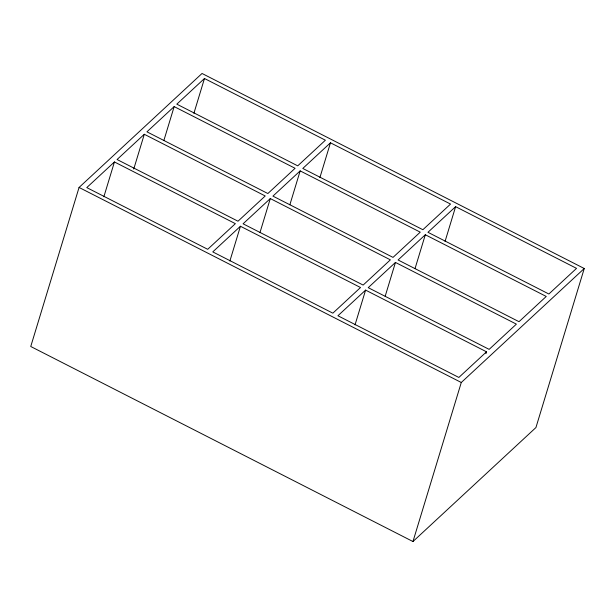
<?xml version="1.0" encoding="UTF-8"?>
<svg xmlns="http://www.w3.org/2000/svg" width="615" height="615" viewBox="0 0 615 615"><rect width="100%" height="100%" fill="white"/><g stroke="black" fill="none" stroke-linecap="round" stroke-linejoin="round"><path stroke-width="0.92" d="M79.066 187.452L30.75 346.491L412.965 541.531L535.934 427.548L584.25 268.509L202.035 73.469L79.066 187.452L461.288 382.492L584.25 268.509M103.874 196.738L114.444 161.953L235.368 223.66L207.701 249.306L86.776 187.598L114.444 161.953M133.739 169.056L144.31 134.27L265.226 195.977L238.005 221.215L117.081 159.516L144.31 134.27M163.882 140.458L174.168 106.595L295.092 168.295L267.863 193.533L146.939 131.833L174.168 106.595M193.902 113.291L204.472 78.505L325.397 140.205L297.729 165.85L176.805 104.15L204.472 78.505M229.872 261.037L240.442 226.251L360.521 287.52L332.853 313.166L212.775 251.896L240.442 226.251M260.014 232.439L270.3 198.568L390.379 259.838L363.15 285.076L243.079 223.806L270.3 198.568M289.873 204.757L300.166 170.885L420.245 232.155L393.016 257.393L272.937 196.124L300.166 170.885M319.9 177.581L330.47 142.795L450.541 204.072L422.882 229.718L302.803 168.441L330.47 142.795M355.024 324.897L365.594 290.111L486.519 351.811L485.958 353.648M385.167 296.299L395.453 262.428L516.377 324.136L489.148 349.374L368.224 287.666L395.453 262.428M415.025 268.617L425.319 234.746L546.243 296.453L519.014 321.691L398.09 259.984L425.319 234.746M445.052 241.441L455.615 206.655L576.539 268.363L548.872 294.008L427.955 232.301L455.615 206.655M412.965 541.531L461.288 382.492M365.594 290.111L337.927 315.756L458.852 377.456L486.519 351.811"/></g></svg>
